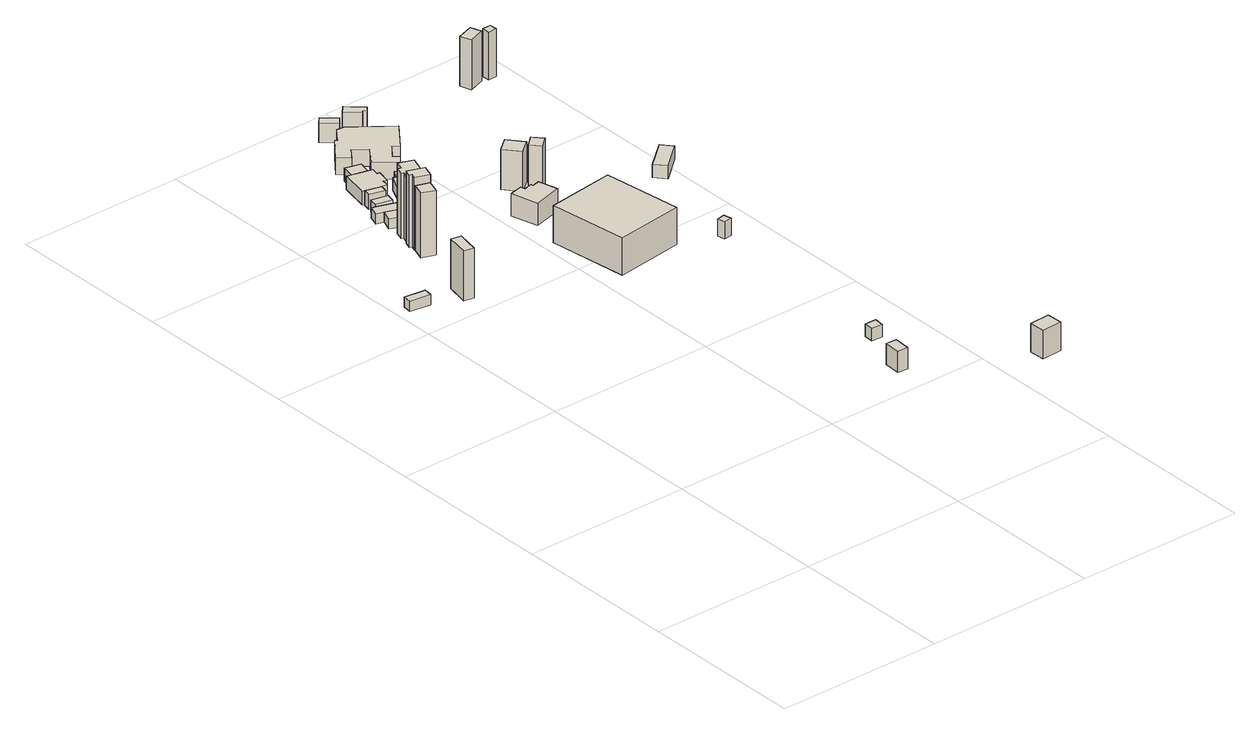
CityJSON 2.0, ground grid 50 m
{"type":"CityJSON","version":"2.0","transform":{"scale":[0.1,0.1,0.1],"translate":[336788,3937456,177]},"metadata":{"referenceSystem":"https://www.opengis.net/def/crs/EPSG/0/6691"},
"CityObjects":{
"building1":{"type":"Building","attributes":{"measuredHeight":8.9,"BuildingIDAttribute.prefecture":"14","BuildingIDAttribute.city":"14151","BuildingDetailAttribute.surveyYear":2015,"BuildingLandSlideRiskAttribute.description":"1","BuildingLandSlideRiskAttribute.areaType":"1"},"geometry":[{"type":"Solid","lod":"1","boundaries":[[[[0,1,2,3]],[[2,4,5,3]],[[1,6,4,2]],[[0,7,6,1]],[[3,5,7,0]],[[4,6,7,5]]]]}]},
"building2":{"type":"Building","attributes":{"BuildingIDAttribute.prefecture":"14","BuildingIDAttribute.city":"14151","BuildingDetailAttribute.surveyYear":2015,"BuildingRiverFloodingRiskAttribute.description":"3","BuildingRiverFloodingRiskAttribute.rankOrg":"2","BuildingRiverFloodingRiskAttribute.depth":2.63,"BuildingRiverFloodingRiskAttribute.adminType":"2","BuildingRiverFloodingRiskAttribute.scale":"2","BuildingRiverFloodingRiskAttribute.duration":4.47,"BuildingLandSlideRiskAttribute.description":"1","BuildingLandSlideRiskAttribute.areaType":"1"},"geometry":[{"type":"Solid","lod":"1","boundaries":[[[[8,9,10,11]],[[10,12,13,11]],[[9,14,12,10]],[[8,15,14,9]],[[11,13,15,8]],[[12,14,15,13]]]]}]},
"building3":{"type":"Building","attributes":{"measuredHeight":5.5,"BuildingIDAttribute.prefecture":"14","BuildingIDAttribute.city":"14151","BuildingDetailAttribute.surveyYear":2015,"BuildingLandSlideRiskAttribute.description":"1","BuildingLandSlideRiskAttribute.areaType":"1"},"geometry":[{"type":"Solid","lod":"1","boundaries":[[[[16,17,18,19]],[[18,20,21,19]],[[17,22,20,18]],[[16,23,22,17]],[[19,21,23,16]],[[20,22,23,21]]]]}]},
"building4":{"type":"Building","attributes":{"measuredHeight":18,"BuildingIDAttribute.prefecture":"14","BuildingIDAttribute.city":"14151","BuildingDetailAttribute.surveyYear":2015,"BuildingRiverFloodingRiskAttribute.description":"3","BuildingRiverFloodingRiskAttribute.rankOrg":"2","BuildingRiverFloodingRiskAttribute.depth":2.56,"BuildingRiverFloodingRiskAttribute.adminType":"2","BuildingRiverFloodingRiskAttribute.scale":"2","BuildingRiverFloodingRiskAttribute.duration":4.4,"BuildingLandSlideRiskAttribute.description":"1","BuildingLandSlideRiskAttribute.areaType":"1"},"geometry":[{"type":"Solid","lod":"1","boundaries":[[[[24,25,26,27]],[[26,28,29,27]],[[25,30,28,26]],[[24,31,30,25]],[[27,29,31,24]],[[28,30,31,29]]]]}]},
"building5":{"type":"Building","attributes":{"measuredHeight":24.4,"BuildingIDAttribute.prefecture":"14","BuildingIDAttribute.city":"14151","BuildingDetailAttribute.surveyYear":2015,"BuildingRiverFloodingRiskAttribute.description":"3","BuildingRiverFloodingRiskAttribute.rankOrg":"2","BuildingRiverFloodingRiskAttribute.depth":1.99,"BuildingRiverFloodingRiskAttribute.adminType":"2","BuildingRiverFloodingRiskAttribute.scale":"2","BuildingRiverFloodingRiskAttribute.duration":3.15,"BuildingLandSlideRiskAttribute.description":"1","BuildingLandSlideRiskAttribute.areaType":"1"},"geometry":[{"type":"Solid","lod":"1","boundaries":[[[[32,33,34,35]],[[34,36,37,35]],[[33,38,36,34]],[[32,39,38,33]],[[35,37,39,32]],[[36,38,39,37]]]]}]},
"building6":{"type":"Building","attributes":{"measuredHeight":25,"BuildingIDAttribute.prefecture":"14","BuildingIDAttribute.city":"14151","BuildingDetailAttribute.surveyYear":2015,"BuildingRiverFloodingRiskAttribute.description":"3","BuildingRiverFloodingRiskAttribute.rankOrg":"1","BuildingRiverFloodingRiskAttribute.depth":0.241,"BuildingRiverFloodingRiskAttribute.adminType":"2","BuildingRiverFloodingRiskAttribute.scale":"2","BuildingRiverFloodingRiskAttribute.duration":3.15,"BuildingLandSlideRiskAttribute.description":"1","BuildingLandSlideRiskAttribute.areaType":"1"},"geometry":[{"type":"Solid","lod":"1","boundaries":[[[[40,41,42,43,44,45]],[[44,46,47,45]],[[43,48,46,44]],[[42,49,48,43]],[[41,50,49,42]],[[40,51,50,41]],[[45,47,51,40]],[[46,48,49,50,51,47]]]]}]},
"building7":{"type":"Building","attributes":{"measuredHeight":24.4,"BuildingIDAttribute.prefecture":"14","BuildingIDAttribute.city":"14151","BuildingDetailAttribute.surveyYear":2015,"BuildingRiverFloodingRiskAttribute.description":"3","BuildingRiverFloodingRiskAttribute.rankOrg":"2","BuildingRiverFloodingRiskAttribute.depth":0.709,"BuildingRiverFloodingRiskAttribute.adminType":"2","BuildingRiverFloodingRiskAttribute.scale":"2","BuildingRiverFloodingRiskAttribute.duration":2.87,"BuildingLandSlideRiskAttribute.description":"1","BuildingLandSlideRiskAttribute.areaType":"1"},"geometry":[{"type":"Solid","lod":"1","boundaries":[[[[52,53,54,55,56,57,58,59]],[[58,60,61,59]],[[57,62,60,58]],[[56,63,62,57]],[[55,64,63,56]],[[54,65,64,55]],[[53,66,65,54]],[[52,67,66,53]],[[59,61,67,52]],[[60,62,63,64,65,66,67,61]]]]}]},
"building8":{"type":"Building","attributes":{"usage":"451","measuredHeight":9.8,"storeysAboveGround":1,"BuildingIDAttribute.prefecture":"14","BuildingIDAttribute.city":"14151","BuildingDetailAttribute.totalFloorArea":14.32,"BuildingDetailAttribute.buildingFootprintArea":14.32,"BuildingDetailAttribute.buildingStructureType":"601","BuildingDetailAttribute.buildingStructureOrgType":"1","BuildingDetailAttribute.orgUsage":"200","BuildingDetailAttribute.surveyYear":2015,"BuildingLandSlideRiskAttribute.description":"1","BuildingLandSlideRiskAttribute.areaType":"1"},"geometry":[{"type":"Solid","lod":"1","boundaries":[[[[68,69,70,71]],[[70,72,73,71]],[[69,74,72,70]],[[68,75,74,69]],[[71,73,75,68]],[[72,74,75,73]]]]}]},
"building9":{"type":"Building","attributes":{"usage":"422","measuredHeight":13.2,"storeysAboveGround":3,"BuildingIDAttribute.prefecture":"14","BuildingIDAttribute.city":"14151","BuildingDetailAttribute.totalFloorArea":1033.95,"BuildingDetailAttribute.buildingFootprintArea":344.65,"BuildingDetailAttribute.buildingStructureType":"610","BuildingDetailAttribute.buildingStructureOrgType":"2","BuildingDetailAttribute.orgUsage":"133","BuildingDetailAttribute.surveyYear":2015,"BuildingLandSlideRiskAttribute.description":"1","BuildingLandSlideRiskAttribute.areaType":"1"},"geometry":[{"type":"Solid","lod":"1","boundaries":[[[[76,77,78,79]],[[78,80,81,79]],[[77,82,80,78]],[[76,83,82,77]],[[79,81,83,76]],[[80,82,83,81]]]]}]},
"building10":{"type":"Building","attributes":{"BuildingIDAttribute.prefecture":"14","BuildingIDAttribute.city":"14151","BuildingDetailAttribute.surveyYear":2015,"BuildingRiverFloodingRiskAttribute.description":"3","BuildingRiverFloodingRiskAttribute.rankOrg":"2","BuildingRiverFloodingRiskAttribute.depth":1.01,"BuildingRiverFloodingRiskAttribute.adminType":"2","BuildingRiverFloodingRiskAttribute.scale":"2","BuildingRiverFloodingRiskAttribute.duration":2.93},"geometry":[{"type":"Solid","lod":"1","boundaries":[[[[84,85,86,87]],[[86,88,89,87]],[[85,90,88,86]],[[84,91,90,85]],[[87,89,91,84]],[[88,90,91,89]]]]}]},
"building11":{"type":"Building","attributes":{"BuildingIDAttribute.prefecture":"14","BuildingIDAttribute.city":"14151","BuildingDetailAttribute.surveyYear":2015,"BuildingRiverFloodingRiskAttribute.description":"3","BuildingRiverFloodingRiskAttribute.rankOrg":"2","BuildingRiverFloodingRiskAttribute.depth":1.16,"BuildingRiverFloodingRiskAttribute.adminType":"2","BuildingRiverFloodingRiskAttribute.scale":"2","BuildingRiverFloodingRiskAttribute.duration":2.93},"geometry":[{"type":"Solid","lod":"1","boundaries":[[[[92,93,94,95]],[[94,96,97,95]],[[93,98,96,94]],[[92,99,98,93]],[[95,97,99,92]],[[96,98,99,97]]]]}]},
"building12":{"type":"Building","attributes":{"usage":"422","measuredHeight":3.7,"storeysAboveGround":1,"BuildingIDAttribute.prefecture":"14","BuildingIDAttribute.city":"14151","BuildingDetailAttribute.totalFloorArea":9.85,"BuildingDetailAttribute.buildingFootprintArea":9.85,"BuildingDetailAttribute.buildingStructureType":"601","BuildingDetailAttribute.buildingStructureOrgType":"1","BuildingDetailAttribute.orgUsage":"133","BuildingDetailAttribute.surveyYear":2015,"BuildingRiverFloodingRiskAttribute.description":"3","BuildingRiverFloodingRiskAttribute.rankOrg":"2","BuildingRiverFloodingRiskAttribute.depth":1.16,"BuildingRiverFloodingRiskAttribute.adminType":"2","BuildingRiverFloodingRiskAttribute.scale":"2","BuildingRiverFloodingRiskAttribute.duration":2.93},"geometry":[{"type":"Solid","lod":"1","boundaries":[[[[100,101,102,103]],[[102,104,105,103]],[[101,106,104,102]],[[100,107,106,101]],[[103,105,107,100]],[[104,106,107,105]]]]}]},
"building13":{"type":"Building","attributes":{"usage":"422","measuredHeight":4.7,"storeysAboveGround":1,"BuildingIDAttribute.prefecture":"14","BuildingIDAttribute.city":"14151","BuildingDetailAttribute.totalFloorArea":8.4,"BuildingDetailAttribute.buildingFootprintArea":8.4,"BuildingDetailAttribute.buildingStructureType":"601","BuildingDetailAttribute.buildingStructureOrgType":"1","BuildingDetailAttribute.orgUsage":"133","BuildingDetailAttribute.surveyYear":2015,"BuildingRiverFloodingRiskAttribute.description":"3","BuildingRiverFloodingRiskAttribute.rankOrg":"2","BuildingRiverFloodingRiskAttribute.depth":1.5,"BuildingRiverFloodingRiskAttribute.adminType":"2","BuildingRiverFloodingRiskAttribute.scale":"2","BuildingRiverFloodingRiskAttribute.duration":3.45},"geometry":[{"type":"Solid","lod":"1","boundaries":[[[[108,109,110,111]],[[110,112,113,111]],[[109,114,112,110]],[[108,115,114,109]],[[111,113,115,108]],[[112,114,115,113]]]]}]},
"building14":{"type":"Building","attributes":{"usage":"422","measuredHeight":7.2,"storeysAboveGround":2,"BuildingIDAttribute.prefecture":"14","BuildingIDAttribute.city":"14151","BuildingDetailAttribute.totalFloorArea":90.7,"BuildingDetailAttribute.buildingFootprintArea":45.35,"BuildingDetailAttribute.buildingStructureType":"610","BuildingDetailAttribute.buildingStructureOrgType":"2","BuildingDetailAttribute.orgUsage":"133","BuildingDetailAttribute.surveyYear":2015,"BuildingLandSlideRiskAttribute.description":"1","BuildingLandSlideRiskAttribute.areaType":"1"},"geometry":[{"type":"Solid","lod":"1","boundaries":[[[[116,117,118,119,120,121,122,123]],[[122,124,125,123]],[[121,126,124,122]],[[120,127,126,121]],[[119,128,127,120]],[[118,129,128,119]],[[117,130,129,118]],[[116,131,130,117]],[[123,125,131,116]],[[124,126,127,128,129,130,131,125]]]]}]},
"building15":{"type":"Building","attributes":{"usage":"422","measuredHeight":4.6,"storeysAboveGround":1,"BuildingIDAttribute.prefecture":"14","BuildingIDAttribute.city":"14151","BuildingDetailAttribute.totalFloorArea":56.81,"BuildingDetailAttribute.buildingFootprintArea":56.81,"BuildingDetailAttribute.buildingStructureType":"601","BuildingDetailAttribute.buildingStructureOrgType":"1","BuildingDetailAttribute.orgUsage":"133","BuildingDetailAttribute.surveyYear":2015,"BuildingRiverFloodingRiskAttribute.description":"3","BuildingRiverFloodingRiskAttribute.rankOrg":"1","BuildingRiverFloodingRiskAttribute.depth":0.029,"BuildingRiverFloodingRiskAttribute.adminType":"2","BuildingRiverFloodingRiskAttribute.scale":"1","BuildingRiverFloodingRiskAttribute.duration":0.667},"geometry":[{"type":"Solid","lod":"1","boundaries":[[[[132,133,134,135,136,137,138,139,140,141]],[[140,142,143,141]],[[139,144,142,140]],[[138,145,144,139]],[[137,146,145,138]],[[136,147,146,137]],[[135,148,147,136]],[[134,149,148,135]],[[133,150,149,134]],[[132,151,150,133]],[[141,143,151,132]],[[142,144,145,146,147,148,149,150,151,143]]]]}]},
"building16":{"type":"Building","attributes":{"measuredHeight":4.3,"BuildingIDAttribute.prefecture":"14","BuildingIDAttribute.city":"14151","BuildingDetailAttribute.surveyYear":2015,"BuildingRiverFloodingRiskAttribute.description":"3","BuildingRiverFloodingRiskAttribute.rankOrg":"2","BuildingRiverFloodingRiskAttribute.depth":0.839,"BuildingRiverFloodingRiskAttribute.adminType":"2","BuildingRiverFloodingRiskAttribute.scale":"2","BuildingRiverFloodingRiskAttribute.duration":0.667},"geometry":[{"type":"Solid","lod":"1","boundaries":[[[[152,153,154,155]],[[154,156,157,155]],[[153,158,156,154]],[[152,159,158,153]],[[155,157,159,152]],[[156,158,159,157]]]]}]},
"building17":{"type":"Building","attributes":{"usage":"422","measuredHeight":4.5,"storeysAboveGround":1,"BuildingIDAttribute.prefecture":"14","BuildingIDAttribute.city":"14151","BuildingDetailAttribute.totalFloorArea":14.89,"BuildingDetailAttribute.buildingFootprintArea":14.89,"BuildingDetailAttribute.buildingStructureType":"601","BuildingDetailAttribute.buildingStructureOrgType":"1","BuildingDetailAttribute.orgUsage":"133","BuildingDetailAttribute.surveyYear":2015,"BuildingRiverFloodingRiskAttribute.description":"3","BuildingRiverFloodingRiskAttribute.rankOrg":"2","BuildingRiverFloodingRiskAttribute.depth":1.59,"BuildingRiverFloodingRiskAttribute.adminType":"2","BuildingRiverFloodingRiskAttribute.scale":"2","BuildingRiverFloodingRiskAttribute.duration":2.93},"geometry":[{"type":"Solid","lod":"1","boundaries":[[[[132,141,160,161]],[[160,162,163,161]],[[141,164,162,160]],[[132,165,164,141]],[[161,163,165,132]],[[162,164,165,163]]]]}]},
"building18":{"type":"Building","attributes":{"measuredHeight":3.5,"BuildingIDAttribute.prefecture":"14","BuildingIDAttribute.city":"14151","BuildingDetailAttribute.surveyYear":2015,"BuildingRiverFloodingRiskAttribute.description":"3","BuildingRiverFloodingRiskAttribute.rankOrg":"2","BuildingRiverFloodingRiskAttribute.depth":0.655,"BuildingRiverFloodingRiskAttribute.adminType":"2","BuildingRiverFloodingRiskAttribute.scale":"2","BuildingRiverFloodingRiskAttribute.duration":0.667},"geometry":[{"type":"Solid","lod":"1","boundaries":[[[[166,167,168,169]],[[168,170,171,169]],[[167,172,170,168]],[[166,173,172,167]],[[169,171,173,166]],[[170,172,173,171]]]]}]},
"building19":{"type":"Building","attributes":{"measuredHeight":7.7,"BuildingIDAttribute.prefecture":"14","BuildingIDAttribute.city":"14151","BuildingDetailAttribute.surveyYear":2015,"BuildingLandSlideRiskAttribute.description":"1","BuildingLandSlideRiskAttribute.areaType":"1"},"geometry":[{"type":"Solid","lod":"1","boundaries":[[[[174,175,176,177]],[[176,178,179,177]],[[175,180,178,176]],[[174,181,180,175]],[[177,179,181,174]],[[178,180,181,179]]]]}]},
"building20":{"type":"Building","attributes":{"measuredHeight":7.1,"BuildingIDAttribute.prefecture":"14","BuildingIDAttribute.city":"14151","BuildingDetailAttribute.surveyYear":2015,"BuildingRiverFloodingRiskAttribute.description":"3","BuildingRiverFloodingRiskAttribute.rankOrg":"2","BuildingRiverFloodingRiskAttribute.depth":1.37,"BuildingRiverFloodingRiskAttribute.adminType":"2","BuildingRiverFloodingRiskAttribute.scale":"2","BuildingRiverFloodingRiskAttribute.duration":2.83},"geometry":[{"type":"Solid","lod":"1","boundaries":[[[[182,183,184,185,186,187,188,189,190,191,192,193,194,195,196]],[[195,197,198,196]],[[194,199,197,195]],[[193,200,199,194]],[[192,201,200,193]],[[191,202,201,192]],[[190,203,202,191]],[[189,204,203,190]],[[188,205,204,189]],[[187,206,205,188]],[[186,207,206,187]],[[185,208,207,186]],[[184,209,208,185]],[[183,210,209,184]],[[182,211,210,183]],[[196,198,211,182]],[[197,199,200,201,202,203,204,205,206,207,208,209,210,211,198]]]]}]},
"building21":{"type":"Building","attributes":{"measuredHeight":13,"BuildingIDAttribute.prefecture":"14","BuildingIDAttribute.city":"14151","BuildingDetailAttribute.surveyYear":2015,"BuildingLandSlideRiskAttribute.description":"1","BuildingLandSlideRiskAttribute.areaType":"1"},"geometry":[{"type":"Solid","lod":"1","boundaries":[[[[212,213,214,215]],[[214,216,217,215]],[[213,218,216,214]],[[212,219,218,213]],[[215,217,219,212]],[[216,218,219,217]]]]}]},
"building22":{"type":"Building","attributes":{"measuredHeight":15.2,"BuildingIDAttribute.prefecture":"14","BuildingIDAttribute.city":"14151","BuildingDetailAttribute.surveyYear":2015,"BuildingLandSlideRiskAttribute.description":"1","BuildingLandSlideRiskAttribute.areaType":"2"},"geometry":[{"type":"Solid","lod":"1","boundaries":[[[[220,221,222,223]],[[222,224,225,223]],[[221,226,224,222]],[[220,227,226,221]],[[223,225,227,220]],[[224,226,227,225]]]]}]},
"building23":{"type":"Building","attributes":{"usage":"422","measuredHeight":6.8,"storeysAboveGround":1,"BuildingIDAttribute.prefecture":"14","BuildingIDAttribute.city":"14151","BuildingDetailAttribute.totalFloorArea":11.87,"BuildingDetailAttribute.buildingFootprintArea":11.87,"BuildingDetailAttribute.buildingStructureType":"601","BuildingDetailAttribute.buildingStructureOrgType":"1","BuildingDetailAttribute.orgUsage":"133","BuildingDetailAttribute.surveyYear":2015,"BuildingRiverFloodingRiskAttribute.description":"3","BuildingRiverFloodingRiskAttribute.rankOrg":"1","BuildingRiverFloodingRiskAttribute.depth":0.337,"BuildingRiverFloodingRiskAttribute.adminType":"2","BuildingRiverFloodingRiskAttribute.scale":"1","BuildingRiverFloodingRiskAttribute.duration":11.03},"geometry":[{"type":"Solid","lod":"1","boundaries":[[[[228,229,230,231]],[[230,232,233,231]],[[229,234,232,230]],[[228,235,234,229]],[[231,233,235,228]],[[232,234,235,233]]]]}]},
"building24":{"type":"Building","attributes":{"usage":"422","measuredHeight":5.5,"storeysAboveGround":1,"BuildingIDAttribute.prefecture":"14","BuildingIDAttribute.city":"14151","BuildingDetailAttribute.totalFloorArea":17.13,"BuildingDetailAttribute.buildingFootprintArea":17.13,"BuildingDetailAttribute.buildingStructureType":"601","BuildingDetailAttribute.buildingStructureOrgType":"1","BuildingDetailAttribute.orgUsage":"133","BuildingDetailAttribute.surveyYear":2015,"BuildingRiverFloodingRiskAttribute.description":"3","BuildingRiverFloodingRiskAttribute.rankOrg":"2","BuildingRiverFloodingRiskAttribute.depth":1.13,"BuildingRiverFloodingRiskAttribute.adminType":"2","BuildingRiverFloodingRiskAttribute.scale":"2","BuildingRiverFloodingRiskAttribute.duration":2.9},"geometry":[{"type":"Solid","lod":"1","boundaries":[[[[236,237,238,239,240,241]],[[240,242,243,241]],[[239,244,242,240]],[[238,245,244,239]],[[237,246,245,238]],[[236,247,246,237]],[[241,243,247,236]],[[242,244,245,246,247,243]]]]}]},
"building25":{"type":"Building","attributes":{"measuredHeight":15,"BuildingIDAttribute.prefecture":"14","BuildingIDAttribute.city":"14151","BuildingDetailAttribute.surveyYear":2015,"BuildingLandSlideRiskAttribute.description":"1","BuildingLandSlideRiskAttribute.areaType":"1"},"geometry":[{"type":"Solid","lod":"1","boundaries":[[[[248,249,250,251]],[[250,252,253,251]],[[249,254,252,250]],[[248,255,254,249]],[[251,253,255,248]],[[252,254,255,253]]]]}]},
"building26":{"type":"Building","attributes":{"usage":"422","measuredHeight":15.9,"storeysAboveGround":1,"BuildingIDAttribute.prefecture":"14","BuildingIDAttribute.city":"14151","BuildingDetailAttribute.totalFloorArea":29,"BuildingDetailAttribute.buildingFootprintArea":29,"BuildingDetailAttribute.buildingStructureType":"601","BuildingDetailAttribute.buildingStructureOrgType":"1","BuildingDetailAttribute.orgUsage":"133","BuildingDetailAttribute.surveyYear":2015,"BuildingRiverFloodingRiskAttribute.description":"3","BuildingRiverFloodingRiskAttribute.rankOrg":"2","BuildingRiverFloodingRiskAttribute.depth":1.91,"BuildingRiverFloodingRiskAttribute.adminType":"2","BuildingRiverFloodingRiskAttribute.scale":"2","BuildingRiverFloodingRiskAttribute.duration":2.75},"geometry":[{"type":"Solid","lod":"1","boundaries":[[[[256,257,258,259]],[[258,260,261,259]],[[257,262,260,258]],[[256,263,262,257]],[[259,261,263,256]],[[260,262,263,261]]]]}]},
"building27":{"type":"Building","attributes":{"measuredHeight":16.1,"BuildingIDAttribute.prefecture":"14","BuildingIDAttribute.city":"14151","BuildingDetailAttribute.surveyYear":2015,"BuildingRiverFloodingRiskAttribute.description":"3","BuildingRiverFloodingRiskAttribute.rankOrg":"2","BuildingRiverFloodingRiskAttribute.depth":2.52,"BuildingRiverFloodingRiskAttribute.adminType":"2","BuildingRiverFloodingRiskAttribute.scale":"2","BuildingRiverFloodingRiskAttribute.duration":2.95},"geometry":[{"type":"Solid","lod":"1","boundaries":[[[[264,265,266,267]],[[266,268,269,267]],[[265,270,268,266]],[[264,271,270,265]],[[267,269,271,264]],[[268,270,271,269]]]]}]}
},
"vertices":[
[408,90,395],[377,92,395],[380,142,395],[412,139,395],[380,142,458],[412,139,458],[377,92,458],[408,90,458],
[76,1602,32],[72,1576,32],[10,1585,32],[13,1611,32],[10,1585,62],[13,1611,62],[72,1576,62],[76,1602,62],
[486,283,371],[453,285,371],[454,313,371],[488,312,371],[454,313,408],[488,312,408],[453,285,408],[486,283,408],
[162,1511,47],[132,1517,47],[146,1585,47],[176,1579,47],[146,1585,195],[176,1579,195],[132,1517,195],[162,1511,195],
[240,1778,45],[227,1739,45],[188,1753,45],[201,1791,45],[188,1753,237],[201,1791,237],[227,1739,237],[240,1778,237],
[201,1794,45],[206,1808,45],[198,1810,45],[206,1832,45],[254,1815,45],[242,1779,45],[254,1815,260],[242,1779,260],[206,1832,260],[198,1810,260],[206,1808,260],[201,1794,260],
[209,1833,45],[217,1856,45],[211,1858,45],[219,1883,45],[229,1880,45],[237,1904,45],[280,1889,45],[255,1817,45],[280,1889,238],[255,1817,238],[237,1904,238],[229,1880,238],[219,1883,238],[211,1858,238],[217,1856,238],[209,1833,238],
[848,57,315],[850,9,315],[789,6,315],[787,54,315],[789,6,400],[787,54,400],[850,9,400],[848,57,400],
[326,1394,202],[530,1421,202],[561,1184,202],[357,1157,202],[561,1184,312],[357,1157,312],[530,1421,312],[326,1394,312],
[289,1928,44],[275,1892,44],[218,1915,44],[232,1950,44],[218,1915,74],[232,1950,74],[275,1892,74],[289,1928,74],
[212,1959,41],[223,1991,41],[294,1967,41],[283,1935,41],[294,1967,71],[283,1935,71],[223,1991,71],[212,1959,71],
[290,2004,42],[284,1979,42],[236,1991,42],[242,2015,42],[236,1991,76],[242,2015,76],[284,1979,76],[290,2004,76],
[298,2039,39],[293,2017,39],[247,2029,39],[252,2051,39],[247,2029,83],[252,2051,83],[293,2017,83],[298,2039,83],
[401,1612,172],[405,1598,172],[429,1605,172],[431,1597,172],[453,1603,172],[468,1545,172],[382,1522,172],[361,1602,172],[382,1522,238],[361,1602,238],[468,1545,238],[453,1603,238],[431,1597,238],[429,1605,238],[405,1598,238],[401,1612,238],
[330,2131,36],[344,2128,36],[339,2106,36],[347,2104,36],[337,2063,36],[327,2066,36],[323,2046,36],[252,2061,36],[270,2146,36],[284,2143,36],[270,2146,75],[284,2143,75],[252,2061,75],[323,2046,75],[327,2066,75],[337,2063,75],[347,2104,75],[339,2106,75],[344,2128,75],[330,2131,75],
[371,2046,45],[344,1992,45],[323,2002,45],[349,2056,45],[323,2002,82],[349,2056,82],[344,1992,82],[371,2046,82],
[294,2181,36],[340,2169,36],[294,2181,74],[340,2169,74],[284,2143,74],[330,2131,74],
[394,2073,45],[382,2049,45],[364,2059,45],[376,2082,45],[364,2059,77],[376,2082,77],[382,2049,77],[394,2073,77],
[679,1139,213],[684,1116,213],[659,1112,213],[655,1135,213],[659,1112,264],[655,1135,264],[684,1116,264],[679,1139,264],
[524,2240,33],[462,2160,33],[445,2174,33],[414,2135,33],[430,2122,33],[412,2100,33],[353,2146,33],[393,2198,33],[355,2228,33],[331,2197,33],[300,2222,33],[353,2290,33],[360,2285,33],[392,2327,33],[415,2325,33],[392,2327,83],[415,2325,83],[360,2285,83],[353,2290,83],[300,2222,83],[331,2197,83],[355,2228,83],[393,2198,83],[353,2146,83],[412,2100,83],[430,2122,83],[414,2135,83],[445,2174,83],[462,2160,83],[524,2240,83],
[601,1825,77],[561,1794,77],[526,1839,77],[565,1870,77],[526,1839,197],[565,1870,197],[561,1794,197],[601,1825,197],
[592,1750,77],[567,1779,77],[597,1805,77],[622,1776,77],[597,1805,222],[622,1776,222],[567,1779,222],[592,1750,222],
[455,2391,7],[437,2370,7],[396,2404,7],[415,2425,7],[396,2404,64],[415,2425,64],[437,2370,64],[455,2391,64],
[513,2350,41],[499,2334,41],[491,2342,41],[486,2337,41],[447,2371,41],[466,2392,41],[447,2371,93],[466,2392,93],[486,2337,93],[491,2342,93],[499,2334,93],[513,2350,93],
[943,1708,71],[969,1677,71],[893,1613,71],[867,1644,71],[893,1613,110],[867,1644,110],[969,1677,110],[943,1708,110],
[830,2315,37],[819,2348,37],[867,2365,37],[878,2332,37],[867,2365,185],[878,2332,185],[819,2348,185],[830,2315,185],
[929,2335,29],[903,2334,29],[903,2358,29],[928,2358,29],[903,2358,171],[928,2358,171],[903,2334,171],[929,2335,171]
]}
